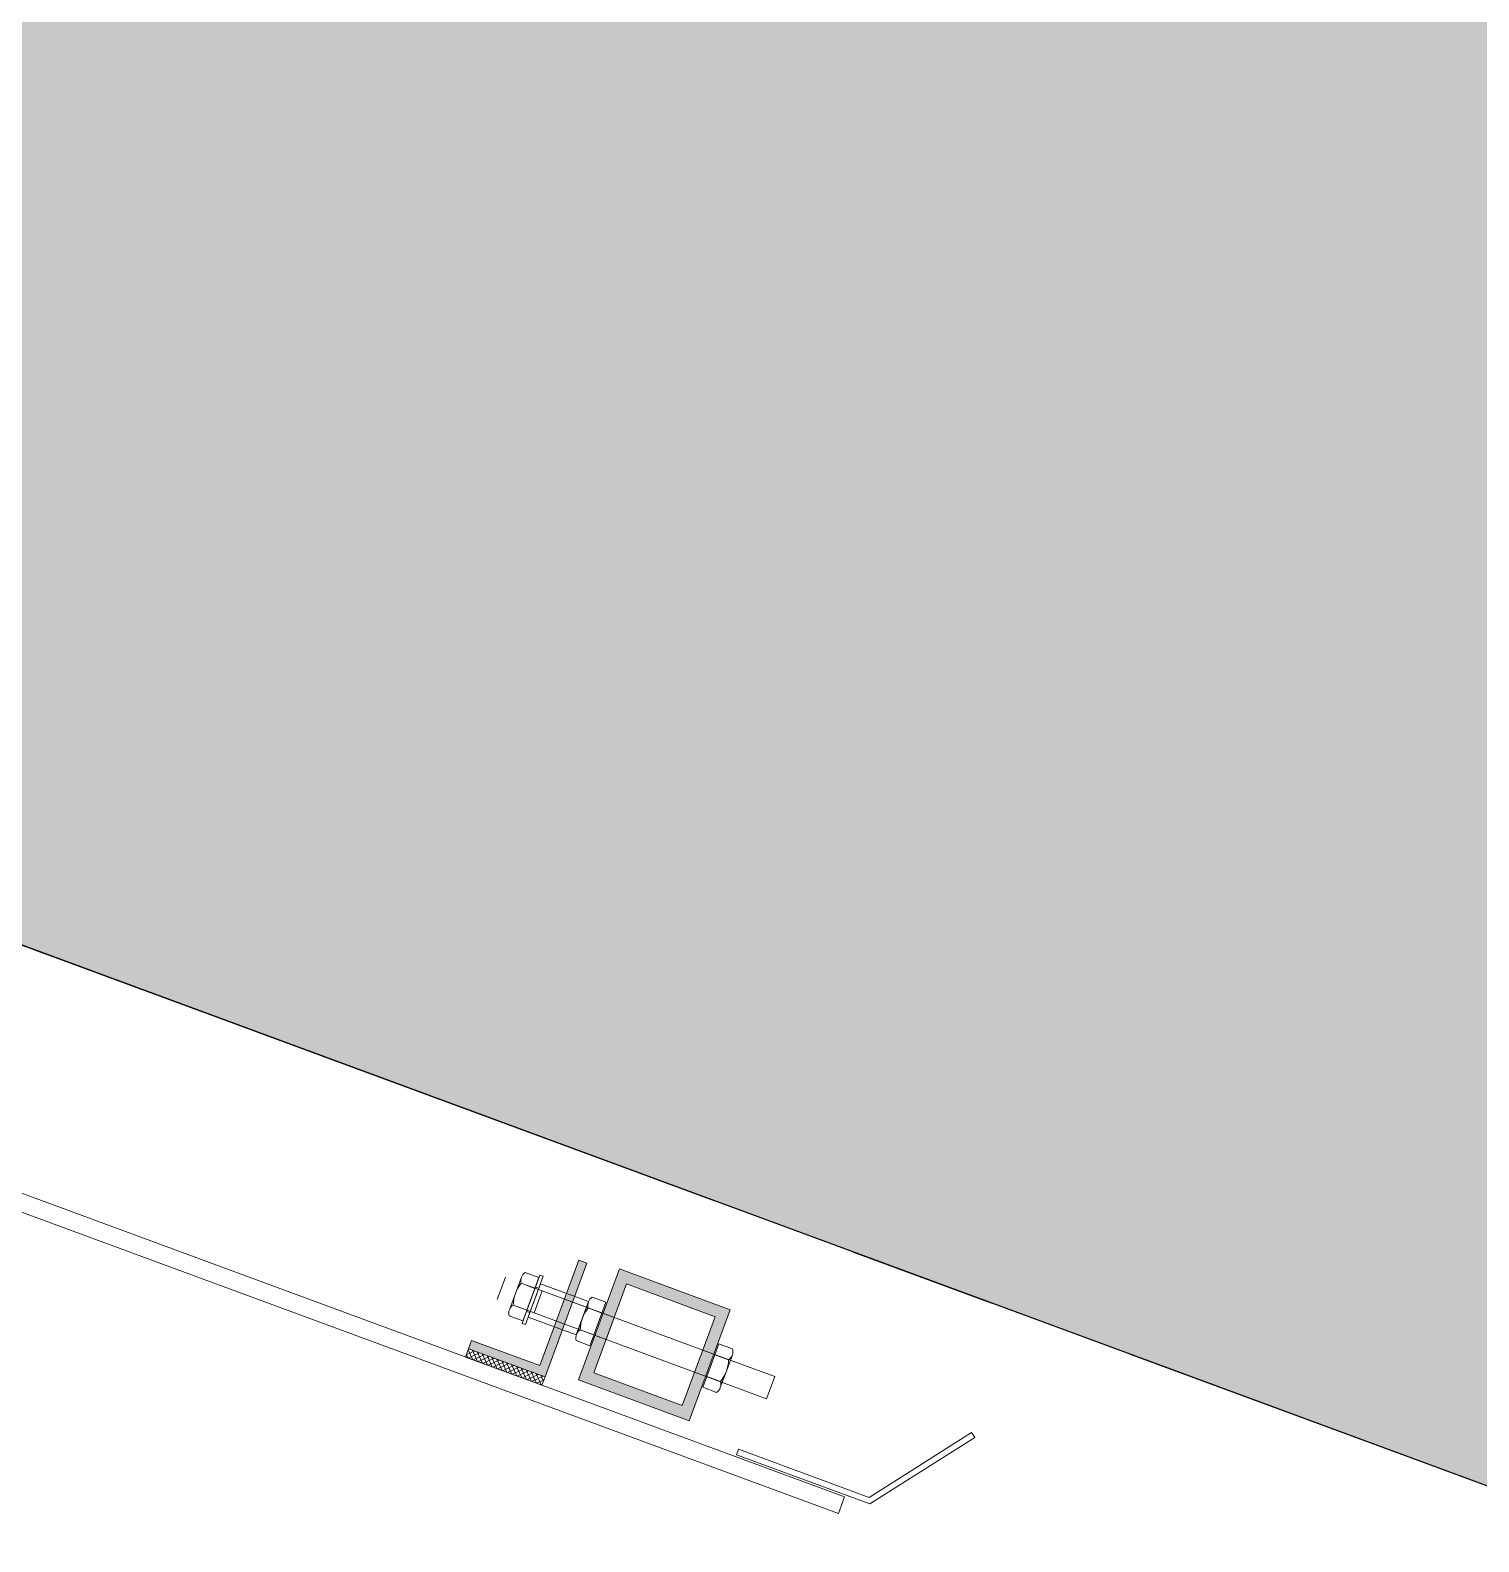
# Model space of a CAD drawing. Header units: millimetres. Extents: x 933584 to 974011, y 4545988 to 4553664.
# Drawn here: x 954159.5 to 954208.6, y 4551909.6 to 4551960.8 of the extents above; entities that cross this region are included whole.
import ezdxf

# ---------------------------------------------------------------- set-up
doc = ezdxf.new("R2010")
doc.units = ezdxf.units.MM
doc.linetypes.add('CENTER', pattern=[2, 1.25, -0.25, 0.25, -0.25])
doc.linetypes.add('HIDDEN', pattern=[9.524999999999995, 6.349999999999998, -3.174999999999998])
doc.layers.get('0').update_dxf_attribs({"color": 255})
for name, color, linetype in [('0-CSX-CXS_20', 14, 'CENTER'), ('0-HSL-HTC', 253, 'Continuous'), ('0-HSL-HTC_200', 1, 'Continuous'), ('0-LNS-SLN', 6, 'Continuous'), ('2-SPS-RCN', 2, 'Continuous')]:
    doc.layers.add(name, color=color, linetype=linetype)
for name, color, linetype, lineweight in [('al', 7, 'Continuous', 5), ('CM', 4, 'Continuous', 5), ('PL', 1, 'Continuous', 5), ('PTR', 252, 'Continuous', 5), ('ReferansHatti', 3, 'Continuous', 5), ('VD', 11, 'Continuous', 5), ('VDK', 11, 'HIDDEN', 5)]:
    doc.layers.add(name, color=color, linetype=linetype, lineweight=lineweight)

# ---------------------------------------------------------------- blocks, each defined once
blk = doc.blocks.new('XCVBXCVBXZ')
at = {"layer": 'PTR'}
h = blk.add_hatch(color=256, dxfattribs=at)
h.dxf.hatch_style = 1
h.paths.add_polyline_path([(934078.3703526795, 4553419.00625382), (934076.9490944791, 4553415.150899583), (934074.3569110382, 4553416.106495813), (934074.4606782197, 4553416.387978265), (934076.7713792062, 4553415.536149219), (934078.0888702251, 4553419.110021004)])
h = blk.add_hatch(color=256, dxfattribs=at)
h.dxf.hatch_style = 1
h.paths.add_polyline_path([(934078.3703526781, 4553419.006253821), (934076.9490944791, 4553415.150899584), (934074.356911037, 4553416.106495813), (934074.4606782196, 4553416.387978267), (934076.7713792062, 4553415.536149219), (934078.0888702251, 4553419.110021004)])
at = {"layer": 'ReferansHatti'}
h = blk.add_hatch(color=252, dxfattribs=at)
h.dxf.hatch_style = 1
h.paths.add_polyline_path([(934081.5995058465, 4553414.18190348), (934082.7106881385, 4553417.19235825), (934079.7086594735, 4553418.3004304), (934078.5974771819, 4553415.289975632)], flags=16)
h.paths.add_polyline_path([(934081.8362504117, 4553413.668140879), (934083.2244507401, 4553417.429102814), (934079.4719149076, 4553418.814193001), (934078.0837145792, 4553415.053231068)])
h = blk.add_hatch(color=252, dxfattribs=at)
h.dxf.hatch_style = 1
h.paths.add_polyline_path([(934081.599505847, 4553414.18190348), (934082.7106881392, 4553417.19235825), (934079.7086594736, 4553418.3004304), (934078.5974771819, 4553415.289975632)], flags=16)
h.paths.add_polyline_path([(934081.8362504124, 4553413.668140879), (934083.2244507408, 4553417.429102813), (934079.4719149083, 4553418.814193002), (934078.0837145802, 4553415.053231069)])
h = blk.add_hatch(dxfattribs=at)
h.set_pattern_fill('ANSI37', color=252, scale=0.9999999999999991, angle=249.7641674733362)
h.set_pattern_definition([(294.764167473336, (952520.0415153673, 4523322.366476256), (0.1135049530581303, 0.05236053505524588), []), (24.76416747333609, (952520.0415153673, 4523322.366476256), (-0.05236053505524588, 0.1135049530581303), [])])
h.paths.add_polyline_path([(934076.9490944791, 4553415.150899583), (934076.8453272971, 4553414.86941713), (934074.2531438562, 4553415.825013359), (934074.3569110382, 4553416.106495813)])
h = blk.add_hatch(dxfattribs=at)
h.set_pattern_fill('ANSI37', color=252, scale=0.9999999999999991, angle=249.7641674733301)
h.set_pattern_definition([(294.76416747333, (952520.0415153642, 4523322.366476255), (0.1135049530581358, 0.05236053505523387), []), (24.76416747333008, (952520.0415153642, 4523322.366476255), (-0.05236053505523387, 0.1135049530581358), [])])
h.paths.add_polyline_path([(934076.9490944791, 4553415.150899584), (934076.8453272972, 4553414.869417131), (934074.2531438562, 4553415.82501336), (934074.356911037, 4553416.106495813)])
at = {"layer": 'al', "ltscale": 0.5}
for p, q in [((934091.4026180187, 4553413.270902882), (934091.5096981465, 4553413.101983238)), ((934083.437107679, 4553412.513863848), (934083.5063621884, 4553412.70149064))]:
    blk.add_line(p, q, dxfattribs=at)
at = {"layer": 'al'}
for points in [[(934076.9490944791, 4553415.150899583), (934074.3569110382, 4553416.106495813), (934074.4606782197, 4553416.387978265), (934076.7713792062, 4553415.536149219), (934078.0888702251, 4553419.110021004), (934078.3703526795, 4553419.00625382)], [(934076.9490944791, 4553415.150899584), (934074.356911037, 4553416.106495813), (934074.4606782196, 4553416.387978267), (934076.7713792062, 4553415.536149219), (934078.0888702251, 4553419.110021004), (934078.3703526781, 4553419.006253821)], [(934081.8362504117, 4553413.668140879), (934083.2244507401, 4553417.429102814), (934079.4719149076, 4553418.814193001), (934078.0837145792, 4553415.053231068)], [(934081.8362504124, 4553413.668140879), (934083.2244507408, 4553417.429102813), (934079.4719149083, 4553418.814193002), (934078.0837145802, 4553415.053231069)], [(934081.5995058465, 4553414.18190348), (934082.7106881385, 4553417.19235825), (934079.7086594735, 4553418.3004304), (934078.5974771819, 4553415.289975632)], [(934081.599505847, 4553414.18190348), (934082.7106881392, 4553417.19235825), (934079.7086594736, 4553418.3004304), (934078.5974771819, 4553415.289975632)]]:
    blk.add_lwpolyline(points, close=True, dxfattribs=at)
at = {"layer": 'al', "ltscale": 0.5}
for points in [[(934091.5096981465, 4553413.101983238), (934087.9526629514, 4553410.847137243), (934083.437107679, 4553412.513863848)], [(934091.4026180187, 4553413.270902882), (934087.9291242118, 4553411.069014746), (934083.5063621884, 4553412.70149064)]]:
    blk.add_lwpolyline(points, dxfattribs=at)
at = {"layer": 'CM'}
for p, q in [((934087.1004344453, 4553411.082978388), (933988.1402960842, 4553447.609935853)), ((934086.8926709209, 4553410.520098024), (933987.9325325602, 4553447.047055489)), ((934087.1004344453, 4553411.082978388), (934086.8926709209, 4553410.520098024))]:
    blk.add_line(p, q, dxfattribs=at)
at = {"layer": 'PL'}
for points in [[(934078.4239736804, 4553417.702974134), (934076.7914979866, 4553418.305156091), (934076.3762000852, 4553417.179310785), (934078.0086757788, 4553416.577128828)], [(934074.3569110382, 4553416.106495813), (934074.2531438562, 4553415.825013359), (934076.8453272971, 4553414.86941713), (934076.9490944791, 4553415.150899583)], [(934074.356911037, 4553416.106495813), (934074.2531438562, 4553415.82501336), (934076.8453272972, 4553414.869417131), (934076.9490944791, 4553415.150899584)]]:
    blk.add_lwpolyline(points, close=True, dxfattribs=at)
at = {"layer": 'VD'}
for points in [[(934076.335393504, 4553417.415425877), (934076.6071355066, 4553418.15210058), (934076.1413992367, 4553418.323899755, 0.1626464208048588), (934075.8702737375, 4553417.587635222), (934076.335393504, 4553417.415425877)], [(934078.6058482043, 4553416.577908442), (934078.877590207, 4553417.314583145), (934078.4118539371, 4553417.486382321, 0.1626464208048588), (934078.1407284379, 4553416.750117787), (934078.6058482043, 4553416.577908442)], [(934082.4311152856, 4553415.166857223), (934082.7028572882, 4553415.903531926), (934083.168593558, 4553415.731732749, -0.1626464208048588), (934082.8966490923, 4553414.995770314), (934082.4311152856, 4553415.166857223)]]:
    blk.add_lwpolyline(points, format="xyb", dxfattribs=at)
for points in [[(934075.9465291119, 4553417.979355645, -0.0804588529149842), (934076.1413992367, 4553418.323899755, -0.1586163124625842), (934076.149366001, 4553418.529233116)], [(934076.1413992367, 4553418.323899755), (934076.6071355066, 4553418.15210058), (934076.743006508, 4553418.520437931), (934076.2785044652, 4553418.691781829, 0.3272737389809495)], [(934075.7423740574, 4553417.425904715, -0.1591879429492077), (934075.8702737375, 4553417.587635222, -0.0807387983868259), (934075.9458700297, 4553417.977568917)], [(934078.4118539371, 4553417.486382321), (934078.877590207, 4553417.314583145), (934079.0134612083, 4553417.682920496), (934078.5489591656, 4553417.854264394, 0.3272737389809495)], [(934075.73502046, 4553417.218432424), (934076.1995225026, 4553417.047088525), (934076.3189886081, 4553417.370953282), (934076.335393504, 4553417.415425877), (934075.8696572342, 4553417.587225053, 0.3272737389809635)], [(934078.2169838123, 4553417.141838211, -0.0804588529149842), (934078.4118539371, 4553417.486382321, -0.1586163124625842), (934078.4198207014, 4553417.691715681)], [(934078.0054751603, 4553416.380914989), (934078.469977203, 4553416.209571091), (934078.5894433084, 4553416.533435848), (934078.6058482043, 4553416.577908442), (934078.1401119345, 4553416.749707618, 0.3272737389809635)], [(934078.0128287578, 4553416.588387281, -0.1591879429492077), (934078.1407284379, 4553416.750117787, -0.0807387983868259), (934078.2163247301, 4553417.140051482)], [(934083.168593558, 4553415.731732749), (934082.7028572882, 4553415.903531926), (934082.8387282895, 4553416.271869277), (934083.3032303322, 4553416.100525378, -0.3272737389809495)], [(934083.0930398457, 4553415.343175617, 0.0804588529149842), (934083.168593558, 4553415.731732749, 0.1586163124625842), (934083.2958767348, 4553415.893053086)], [(934082.759746327, 4553414.627175973), (934082.2952442842, 4553414.798519871), (934082.4147103896, 4553415.122384628), (934082.4311152856, 4553415.166857223), (934082.8968515553, 4553414.995058047, -0.3272737389809635)], [(934082.8888847912, 4553414.789724687, 0.1591879429492077), (934082.8966490923, 4553414.995770314, 0.0807387983868259), (934083.0923807636, 4553415.341388889)]]:
    blk.add_lwpolyline(points, format="xyb", close=True, dxfattribs=at)
for points in [[(934076.6235404025, 4553418.196573174), (934076.7361249331, 4553418.155043383), (934076.8856321777, 4553418.560347694), (934076.7730476471, 4553418.601877484)], [(934076.3189886081, 4553417.370953282), (934076.4315731387, 4553417.329423493), (934076.7361249331, 4553418.155043383), (934076.6235404025, 4553418.196573174)], [(934076.1694813635, 4553416.965648972), (934076.2820658941, 4553416.924119182), (934076.4315731387, 4553417.329423493), (934076.3189886081, 4553417.370953282)]]:
    blk.add_lwpolyline(points, close=True, dxfattribs=at)
at = {"layer": 'VDK'}
for p, q in [((934075.6057577243, 4553418.529374678), (934075.3288924565, 4553417.77881114)), ((934082.2935296263, 4553416.062412634), (934075.6057577243, 4553418.529374678)), ((934082.0166643587, 4553415.311849096), (934075.3288924565, 4553417.77881114))]:
    blk.add_line(p, q, dxfattribs=at)
for points in [[(934076.57584437, 4553417.318839855), (934079.0151758662, 4553416.419027734), (934079.2920411339, 4553417.169591271), (934076.8527096376, 4553418.069403391)], [(934084.4559958548, 4553414.412036976), (934082.0166643587, 4553415.311849096), (934082.2935296263, 4553416.062412634), (934084.7328611226, 4553415.162600514)]]:
    blk.add_lwpolyline(points, close=True, dxfattribs=at)
blk = doc.blocks.new('vbcvbxb')
at = {"layer": '0-HSL-HTC', "ltscale": 0.5}
h = blk.add_hatch(color=256, dxfattribs=at)
h.dxf.hatch_style = 1
h.paths.add_polyline_path([(938337.3468328577, 4549224.221648561), (938339.0782033984, 4549228.91231547), (938338.6091367075, 4549229.085452524), (938336.8777661668, 4549224.394785616)], flags=17)
h.paths.add_polyline_path([(938339.2120478012, 4549225.66507269), (938336.7881290442, 4549219.098139017), (938333.9737288989, 4549220.136961341), (938336.3976476558, 4549226.703895014), (938337.570314383, 4549226.271052379), (938336.8777661668, 4549224.394785616), (938337.3468328577, 4549224.221648561), (938338.039381074, 4549226.097915324)], flags=17)
h.paths.add_polyline_path([(938344.8519165918, 4549221.45144954), (938346.5832871324, 4549226.142116448), (938346.1142204416, 4549226.315253503), (938344.3828499009, 4549221.624586593)], flags=17)
h.paths.add_polyline_path([(938346.7171315353, 4549222.894873668), (938344.2932127784, 4549216.327939996), (938341.478812633, 4549217.36676232), (938343.90273139, 4549223.933695992), (938345.0753981171, 4549223.500853357), (938344.3828499009, 4549221.624586593), (938344.8519165918, 4549221.45144954), (938345.5444648081, 4549223.327716303)], flags=17)
h.paths.add_polyline_path([(938247.2858280486, 4549257.464036821), (938249.0171985892, 4549262.154703731), (938248.5481318983, 4549262.327840785), (938246.8167613577, 4549257.637173876)], flags=17)
h.paths.add_polyline_path([(938249.151042992, 4549258.90746095), (938246.7271242351, 4549252.340527277), (938243.9127240898, 4549253.379349602), (938246.3366428467, 4549259.946283274), (938247.5093095739, 4549259.51344064), (938246.8167613577, 4549257.637173876), (938247.2858280486, 4549257.464036821), (938247.9783762648, 4549259.340303586)], flags=17)
h.paths.add_polyline_path([(938254.7909117826, 4549254.6938378), (938256.5222823233, 4549259.384504709), (938256.0532156324, 4549259.557641763), (938254.3218450918, 4549254.866974854)], flags=17)
h.paths.add_polyline_path([(938256.6561267262, 4549256.137261928), (938254.2322079693, 4549249.570328256), (938251.4178078239, 4549250.60915058), (938253.8417265808, 4549257.176084253), (938255.014393308, 4549256.743241617), (938254.3218450918, 4549254.866974854), (938254.7909117826, 4549254.6938378), (938255.4834599989, 4549256.570104564)], flags=17)
h.paths.add_polyline_path([(938262.2959955167, 4549251.923638779), (938264.0273660574, 4549256.614305687), (938263.5582993665, 4549256.787442741), (938261.8269288258, 4549252.096775833)], flags=17)
h.paths.add_polyline_path([(938264.1612104602, 4549253.367062907), (938261.7372917033, 4549246.800129234), (938258.9228915579, 4549247.838951559), (938261.3468103149, 4549254.405885231), (938262.5194770421, 4549253.973042596), (938261.8269288258, 4549252.096775833), (938262.2959955167, 4549251.923638779), (938262.988543733, 4549253.799905542)], flags=17)
h.paths.add_polyline_path([(938269.8010792509, 4549249.153439756), (938271.5324497914, 4549253.844106666), (938271.0633831006, 4549254.01724372), (938269.33201256, 4549249.32657681)], flags=17)
h.paths.add_polyline_path([(938271.6662941943, 4549250.596863885), (938269.2423754374, 4549244.029930213), (938266.4279752921, 4549245.068752537), (938268.851894049, 4549251.635686209), (938270.0245607762, 4549251.202843574), (938269.33201256, 4549249.32657681), (938269.8010792509, 4549249.153439756), (938270.4936274671, 4549251.02970652)], flags=17)
h.paths.add_polyline_path([(938277.3061629849, 4549246.383240735), (938279.0375335256, 4549251.073907644), (938278.5684668347, 4549251.247044698), (938276.837096294, 4549246.556377789)], flags=17)
h.paths.add_polyline_path([(938279.1713779285, 4549247.826664863), (938276.7474591716, 4549241.259731191), (938273.9330590261, 4549242.298553515), (938276.3569777831, 4549248.865487188), (938277.5296445102, 4549248.432644553), (938276.837096294, 4549246.556377789), (938277.3061629849, 4549246.383240735), (938277.9987112011, 4549248.259507499)], flags=17)
h.paths.add_polyline_path([(938284.811246719, 4549243.613041713), (938286.5426172597, 4549248.303708622), (938286.0735505688, 4549248.476845676), (938284.3421800281, 4549243.786178768)], flags=17)
h.paths.add_polyline_path([(938286.6764616625, 4549245.056465842), (938284.2525429056, 4549238.489532169), (938281.4381427602, 4549239.528354494), (938283.8620615172, 4549246.095288166), (938285.0347282444, 4549245.662445531), (938284.3421800281, 4549243.786178768), (938284.811246719, 4549243.613041713), (938285.5037949353, 4549245.489308476)], flags=17)
h.paths.add_polyline_path([(938292.3163304531, 4549240.842842692), (938294.0477009937, 4549245.533509601), (938293.5786343028, 4549245.706646655), (938291.8472637623, 4549241.015979745)], flags=17)
h.paths.add_polyline_path([(938294.1815453966, 4549242.28626682), (938291.7576266397, 4549235.719333148), (938288.9432264944, 4549236.758155472), (938291.3671452512, 4549243.325089145), (938292.5398119785, 4549242.892246509), (938291.8472637623, 4549241.015979745), (938292.3163304531, 4549240.842842692), (938293.0088786694, 4549242.719109455)], flags=17)
h.paths.add_polyline_path([(938299.8214141872, 4549238.072643669), (938301.5527847279, 4549242.763310579), (938301.083718037, 4549242.936447632), (938299.3523474963, 4549238.245780724)], flags=17)
h.paths.add_polyline_path([(938301.6866291307, 4549239.516067798), (938299.2627103738, 4549232.949134125), (938296.4483102284, 4549233.98795645), (938298.8722289854, 4549240.554890122), (938300.0448957125, 4549240.122047488), (938299.3523474963, 4549238.245780724), (938299.8214141872, 4549238.072643669), (938300.5139624035, 4549239.948910433)], flags=17)
h.paths.add_polyline_path([(938307.3264979213, 4549235.302444648), (938309.0578684619, 4549239.993111557), (938308.588801771, 4549240.166248611), (938306.8574312304, 4549235.475581702)], flags=17)
h.paths.add_polyline_path([(938309.1917128648, 4549236.745868776), (938306.7677941079, 4549230.178935104), (938303.9533939625, 4549231.217757428), (938306.3773127195, 4549237.784691101), (938307.5499794467, 4549237.351848465), (938306.8574312304, 4549235.475581702), (938307.3264979213, 4549235.302444648), (938308.0190461376, 4549237.178711412)], flags=17)
h.paths.add_polyline_path([(938314.8315816554, 4549232.532245627), (938316.562952196, 4549237.222912535), (938316.0938855051, 4549237.396049589), (938314.3625149645, 4549232.705382681)], flags=17)
h.paths.add_polyline_path([(938316.6967965988, 4549233.975669755), (938314.272877842, 4549227.408736082), (938311.4584776966, 4549228.447558407), (938313.8823964535, 4549235.014492079), (938315.0550631807, 4549234.581649444), (938314.3625149645, 4549232.705382681), (938314.8315816554, 4549232.532245627), (938315.5241298716, 4549234.40851239)], flags=17)
h.paths.add_polyline_path([(938322.3366653895, 4549229.762046604), (938324.0680359302, 4549234.452713514), (938323.5989692393, 4549234.625850568), (938321.8675986986, 4549229.935183658)], flags=17)
h.paths.add_polyline_path([(938324.201880333, 4549231.205470733), (938321.7779615761, 4549224.63853706), (938318.9635614307, 4549225.677359384), (938321.3874801877, 4549232.244293057), (938322.5601469148, 4549231.811450422), (938321.8675986986, 4549229.935183658), (938322.3366653895, 4549229.762046604), (938323.0292136058, 4549231.638313368)], flags=17)
h.paths.add_polyline_path([(938329.8417491235, 4549226.991847583), (938331.5731196643, 4549231.682514491), (938331.1040529733, 4549231.855651546), (938329.3726824326, 4549227.164984637)], flags=17)
h.paths.add_polyline_path([(938331.7069640671, 4549228.435271711), (938329.2830453102, 4549221.868338039), (938326.4686451647, 4549222.907160363), (938328.8925639217, 4549229.474094036), (938330.065230649, 4549229.0412514), (938329.3726824326, 4549227.164984637), (938329.8417491235, 4549226.991847583), (938330.5342973399, 4549228.868114347)], flags=17)
h.paths.add_polyline_path([(938157.2248232393, 4549290.706425082), (938158.95619378, 4549295.397091991), (938158.487127089, 4549295.570229045), (938156.7557565484, 4549290.879562137)])
h.paths.add_polyline_path([(938159.0900381828, 4549292.149849211), (938156.6661194259, 4549285.582915538), (938153.8517192805, 4549286.621737862), (938156.2756380374, 4549293.188671535), (938157.4483047647, 4549292.7558289), (938156.7557565484, 4549290.879562137), (938157.2248232393, 4549290.706425082), (938157.9173714556, 4549292.582691845)])
h.paths.add_polyline_path([(938164.7299069734, 4549287.936226061), (938166.461277514, 4549292.626892969), (938165.9922108231, 4549292.800030024), (938164.2608402825, 4549288.109363114)], flags=17)
h.paths.add_polyline_path([(938166.5951219168, 4549289.379650189), (938164.17120316, 4549282.812716517), (938161.3568030146, 4549283.851538841), (938163.7807217715, 4549290.418472514), (938164.9533884987, 4549289.985629878), (938164.2608402825, 4549288.109363114), (938164.7299069734, 4549287.936226061), (938165.4224551896, 4549289.812492824)], flags=17)
h.paths.add_polyline_path([(938172.2349907075, 4549285.166027038), (938173.9663612482, 4549289.856693948), (938173.4972945573, 4549290.029831002), (938171.7659240166, 4549285.339164093)], flags=17)
h.paths.add_polyline_path([(938174.100205651, 4549286.609451167), (938171.6762868941, 4549280.042517494), (938168.8618867487, 4549281.081339819), (938171.2858055056, 4549287.648273491), (938172.4584722328, 4549287.215430857), (938171.7659240166, 4549285.339164093), (938172.2349907075, 4549285.166027038), (938172.9275389237, 4549287.042293802)], flags=17)
h.paths.add_polyline_path([(938179.7400744415, 4549282.395828017), (938181.4714449822, 4549287.086494926), (938181.0023782913, 4549287.25963198), (938179.2710077506, 4549282.568965071)], flags=17)
h.paths.add_polyline_path([(938181.6052893851, 4549283.839252145), (938179.1813706282, 4549277.272318473), (938176.3669704827, 4549278.311140797), (938178.7908892396, 4549284.87807447), (938179.963555967, 4549284.445231834), (938179.2710077506, 4549282.568965071), (938179.7400744415, 4549282.395828017), (938180.4326226579, 4549284.272094781)], flags=17)
h.paths.add_polyline_path([(938187.2451581757, 4549279.625628996), (938188.9765287163, 4549284.316295904), (938188.5074620254, 4549284.489432958), (938186.7760914848, 4549279.79876605)], flags=17)
h.paths.add_polyline_path([(938189.1103731191, 4549281.069053124), (938186.6864543622, 4549274.502119451), (938183.8720542169, 4549275.540941776), (938186.2959729738, 4549282.107875448), (938187.468639701, 4549281.675032813), (938186.7760914848, 4549279.79876605), (938187.2451581757, 4549279.625628996), (938187.9377063919, 4549281.501895759)], flags=17)
h.paths.add_polyline_path([(938194.7502419098, 4549276.855429973), (938196.4816124504, 4549281.546096883), (938196.0125457596, 4549281.719233937), (938194.2811752189, 4549277.028567027)], flags=17)
h.paths.add_polyline_path([(938196.6154568533, 4549278.298854102), (938194.1915380964, 4549271.73192043), (938191.377137951, 4549272.770742754), (938193.8010567079, 4549279.337676426), (938194.9737234351, 4549278.904833791), (938194.2811752189, 4549277.028567027), (938194.7502419098, 4549276.855429973), (938195.442790126, 4549278.731696737)], flags=17)
h.paths.add_polyline_path([(938202.2553256438, 4549274.085230952), (938203.9866961845, 4549278.775897861), (938203.5176294936, 4549278.949034915), (938201.7862589529, 4549274.258368006)], flags=17)
h.paths.add_polyline_path([(938204.1205405873, 4549275.52865508), (938201.6966218305, 4549268.961721407), (938198.882221685, 4549270.000543732), (938201.306140442, 4549276.567477405), (938202.4788071692, 4549276.13463477), (938201.7862589529, 4549274.258368006), (938202.2553256438, 4549274.085230952), (938202.9478738601, 4549275.961497716)], flags=17)
h.paths.add_polyline_path([(938209.760409378, 4549271.31503193), (938211.4917799185, 4549276.005698839), (938211.0227132277, 4549276.178835893), (938209.2913426871, 4549271.488168985)], flags=17)
h.paths.add_polyline_path([(938211.6256243214, 4549272.758456059), (938209.2017055645, 4549266.191522386), (938206.3873054192, 4549267.23034471), (938208.8112241761, 4549273.797278383), (938209.9838909033, 4549273.364435748), (938209.2913426871, 4549271.488168985), (938209.760409378, 4549271.31503193), (938210.4529575942, 4549273.191298693)], flags=17)
h.paths.add_polyline_path([(938217.265493112, 4549268.544832909), (938218.9968636527, 4549273.235499817), (938218.5277969618, 4549273.408636872), (938216.7964264211, 4549268.717969962)], flags=17)
h.paths.add_polyline_path([(938219.1307080556, 4549269.988257037), (938216.7067892987, 4549263.421323365), (938213.8923891532, 4549264.460145689), (938216.3163079103, 4549271.027079361), (938217.4889746374, 4549270.594236726), (938216.7964264211, 4549268.717969962), (938217.265493112, 4549268.544832909), (938217.9580413284, 4549270.421099672)], flags=17)
h.paths.add_polyline_path([(938224.7705768461, 4549265.774633886), (938226.5019473868, 4549270.465300796), (938226.0328806959, 4549270.638437849), (938224.3015101552, 4549265.947770941)], flags=17)
h.paths.add_polyline_path([(938226.6357917896, 4549267.218058015), (938224.2118730327, 4549260.651124342), (938221.3974728873, 4549261.689946667), (938223.8213916443, 4549268.256880339), (938224.9940583715, 4549267.824037705), (938224.3015101552, 4549265.947770941), (938224.7705768461, 4549265.774633886), (938225.4631250624, 4549267.65090065)], flags=17)
h.paths.add_polyline_path([(938232.2756605803, 4549263.004434865), (938234.0070311208, 4549267.695101774), (938233.5379644299, 4549267.868238828), (938231.8065938894, 4549263.177571919)], flags=17)
h.paths.add_polyline_path([(938234.1408755237, 4549264.447858993), (938231.7169567668, 4549257.880925321), (938228.9025566215, 4549258.919747645), (938231.3264753784, 4549265.486681318), (938232.4991421056, 4549265.053838682), (938231.8065938894, 4549263.177571919), (938232.2756605803, 4549263.004434865), (938232.9682087965, 4549264.880701629)], flags=17)
h.paths.add_polyline_path([(938239.7807443143, 4549260.234235844), (938241.512114855, 4549264.924902752), (938241.0430481641, 4549265.098039806), (938239.3116776234, 4549260.407372897)], flags=17)
h.paths.add_polyline_path([(938241.6459592578, 4549261.677659972), (938239.222040501, 4549255.110726299), (938236.4076403555, 4549256.149548624), (938238.8315591125, 4549262.716482296), (938240.0042258396, 4549262.283639661), (938239.3116776234, 4549260.407372897), (938239.7807443143, 4549260.234235844), (938240.4732925306, 4549262.110502607)], flags=17)
h.paths.add_polyline_path([(938382.3773352624, 4549207.600454431), (938384.108705803, 4549212.29112134), (938383.6396391122, 4549212.464258394), (938381.9082685715, 4549207.773591485)], flags=17)
h.paths.add_polyline_path([(938384.2425502059, 4549209.04387856), (938381.818631449, 4549202.476944887), (938379.0042313036, 4549203.515767211), (938381.4281500606, 4549210.082700884), (938382.6008167877, 4549209.649858248), (938381.9082685715, 4549207.773591485), (938382.3773352624, 4549207.600454431), (938383.0698834787, 4549209.476721195)], flags=17)
h.paths.add_polyline_path([(938389.8824189964, 4549204.83025541), (938391.6137895372, 4549209.520922318), (938391.1447228462, 4549209.694059373), (938389.4133523055, 4549205.003392464)], flags=17)
h.paths.add_polyline_path([(938391.74763394, 4549206.273679538), (938389.3237151831, 4549199.706745865), (938386.5093150376, 4549200.74556819), (938388.9332337946, 4549207.312501863), (938390.1059005219, 4549206.879659227), (938389.4133523055, 4549205.003392464), (938389.8824189964, 4549204.83025541), (938390.5749672127, 4549206.706522173)], flags=17)
h.paths.add_polyline_path([(938397.3875027306, 4549202.060056387), (938399.1188732713, 4549206.750723297), (938398.6498065804, 4549206.923860351), (938396.9184360397, 4549202.233193441)], flags=17)
h.paths.add_polyline_path([(938399.2527176741, 4549203.503480516), (938396.8287989171, 4549196.936546843), (938394.0143987718, 4549197.975369168), (938396.4383175287, 4549204.54230284), (938397.6109842559, 4549204.109460206), (938396.9184360397, 4549202.233193441), (938397.3875027306, 4549202.060056387), (938398.0800509469, 4549203.936323151)], flags=17)
h.paths.add_polyline_path([(938404.8925864646, 4549199.289857366), (938406.6239570053, 4549203.980524275), (938406.1548903144, 4549204.153661329), (938404.4235197738, 4549199.46299442)], flags=17)
h.paths.add_polyline_path([(938406.7578014082, 4549200.733281494), (938404.3338826513, 4549194.166347822), (938401.5194825059, 4549195.205170146), (938403.9434012629, 4549201.772103819), (938405.1160679901, 4549201.339261184), (938404.4235197738, 4549199.46299442), (938404.8925864646, 4549199.289857366), (938405.585134681, 4549201.16612413)], flags=17)
h.paths.add_polyline_path([(938412.3976701987, 4549196.519658344), (938414.1290407395, 4549201.210325253), (938413.6599740486, 4549201.383462307), (938411.9286035078, 4549196.692795399)], flags=17)
h.paths.add_polyline_path([(938414.2628851422, 4549197.963082473), (938411.8389663853, 4549191.3961488), (938409.0245662399, 4549192.434971125), (938411.4484849969, 4549199.001904797), (938412.6211517241, 4549198.569062162), (938411.9286035078, 4549196.692795399), (938412.3976701987, 4549196.519658344), (938413.090218415, 4549198.395925107)], flags=17)
h.paths.add_polyline_path([(938419.9027539329, 4549193.749459323), (938421.6341244736, 4549198.440126232), (938421.1650577827, 4549198.613263286), (938419.433687242, 4549193.922596376)], flags=17)
h.paths.add_polyline_path([(938421.7679688764, 4549195.192883451), (938419.3440501194, 4549188.625949779), (938416.5296499741, 4549189.664772103), (938418.953568731, 4549196.231705775), (938420.1262354582, 4549195.79886314), (938419.433687242, 4549193.922596376), (938419.9027539329, 4549193.749459323), (938420.5953021492, 4549195.625726086)], flags=17)
h.paths.add_polyline_path([(938427.4078376669, 4549190.979260301), (938429.1392082076, 4549195.66992721), (938428.6701415167, 4549195.843064263), (938426.938770976, 4549191.152397355)], flags=17)
h.paths.add_polyline_path([(938429.2730526105, 4549192.422684429), (938426.8491338536, 4549185.855750756), (938424.0347337081, 4549186.894573081), (938426.4586524651, 4549193.461506753), (938427.6313191924, 4549193.028664119), (938426.938770976, 4549191.152397355), (938427.4078376669, 4549190.979260301), (938428.1003858832, 4549192.855527065)], flags=17)
h.paths.add_polyline_path([(938434.9129214011, 4549188.209061279), (938436.6442919418, 4549192.899728188), (938436.1752252509, 4549193.072865242), (938434.4438547102, 4549188.382198333)], flags=17)
h.paths.add_polyline_path([(938436.7781363446, 4549189.652485408), (938434.3542175876, 4549183.085551735), (938431.5398174423, 4549184.124374059), (938433.9637361992, 4549190.691307732), (938435.1364029264, 4549190.258465096), (938434.4438547102, 4549188.382198333), (938434.9129214011, 4549188.209061279), (938435.6054696173, 4549190.085328043)], flags=17)
h.paths.add_polyline_path([(938442.4180051351, 4549185.438862258), (938444.1493756758, 4549190.129529166), (938443.680308985, 4549190.302666221), (938441.9489384443, 4549185.611999311)], flags=16)
h.paths.add_polyline_path([(938444.2832200787, 4549186.882286386), (938441.8593013217, 4549180.315352713), (938439.0449011764, 4549181.354175038), (938441.4688199332, 4549187.921108711), (938442.6414866606, 4549187.488266075), (938441.9489384443, 4549185.611999311), (938442.4180051351, 4549185.438862258), (938443.1105533515, 4549187.315129021)])
h.paths.add_polyline_path([(938449.9230888692, 4549182.668663235), (938451.6544594099, 4549187.359330145), (938451.185392719, 4549187.532467199), (938449.4540221784, 4549182.841800289)])
h.paths.add_polyline_path([(938451.7883038127, 4549184.112087364), (938449.3643850558, 4549177.545153691), (938446.5499849104, 4549178.583976015), (938448.9739036674, 4549185.150909688), (938450.1465703946, 4549184.718067053), (938449.4540221784, 4549182.841800289), (938449.9230888692, 4549182.668663235), (938450.6156370855, 4549184.544929999)])
h.paths.add_polyline_path([(938457.4281726034, 4549179.898464214), (938459.159543144, 4549184.589131122), (938458.6904764532, 4549184.762268177), (938456.9591059125, 4549180.071601268)])
h.paths.add_polyline_path([(938459.2933875469, 4549181.341888342), (938456.8694687899, 4549174.77495467), (938454.0550686446, 4549175.813776994), (938456.4789874015, 4549182.380710667), (938457.6516541287, 4549181.947868031), (938456.9591059125, 4549180.071601268), (938457.4281726034, 4549179.898464214), (938458.1207208196, 4549181.774730978)])
h.paths.add_polyline_path([(938359.86208406, 4549215.911051496), (938361.5934546007, 4549220.601718405), (938361.1243879098, 4549220.774855459), (938359.3930173691, 4549216.08418855)], flags=17)
h.paths.add_polyline_path([(938361.7272990035, 4549217.354475624), (938359.3033802465, 4549210.787541952), (938356.4889801012, 4549211.826364276), (938358.9128988581, 4549218.393297949), (938360.0855655854, 4549217.960455313), (938359.3930173691, 4549216.08418855), (938359.86208406, 4549215.911051496), (938360.5546322763, 4549217.787318259)], flags=17)
h.paths.add_polyline_path([(938367.3671677941, 4549213.140852475), (938369.0985383347, 4549217.831519383), (938368.6294716438, 4549218.004656437), (938366.8981011033, 4549213.313989528)], flags=17)
h.paths.add_polyline_path([(938369.2323827376, 4549214.584276603), (938366.8084639807, 4549208.01734293), (938363.9940638352, 4549209.056165255), (938366.4179825922, 4549215.623098927), (938367.5906493195, 4549215.190256292), (938366.8981011033, 4549213.313989528), (938367.3671677941, 4549213.140852475), (938368.0597160103, 4549215.017119238)], flags=17)
h.paths.add_polyline_path([(938374.8722515282, 4549210.370653452), (938376.6036220689, 4549215.061320362), (938376.134555378, 4549215.234457416), (938374.4031848373, 4549210.543790506)], flags=17)
h.paths.add_polyline_path([(938376.7374664717, 4549211.814077581), (938374.3135477147, 4549205.247143908), (938371.4991475694, 4549206.285966232), (938373.9230663263, 4549212.852899905), (938375.0957330535, 4549212.42005727), (938374.4031848373, 4549210.543790506), (938374.8722515282, 4549210.370653452), (938375.5647997444, 4549212.246920216)], flags=17)
h.paths.add_polyline_path([(938352.3570003258, 4549218.681250517), (938354.0883708666, 4549223.371917427), (938353.6193041756, 4549223.54505448), (938351.8879336349, 4549218.854387572)], flags=17)
h.paths.add_polyline_path([(938354.2222152695, 4549220.124674646), (938351.7982965125, 4549213.557740973), (938348.983896367, 4549214.596563298), (938351.407815124, 4549221.16349697), (938352.5804818512, 4549220.730654336), (938351.8879336349, 4549218.854387572), (938352.3570003258, 4549218.681250517), (938353.0495485421, 4549220.557517281)], flags=17)
edge = h.paths.add_edge_path()
edge.add_line((938060.7265356402, 4549333.786766498), (938066.1097514341, 4549333.93163788))
h.paths.add_polyline_path([(938463.8145984982, 4549182.873451951), (938464.5073416892, 4549184.749645182), (938157.7731226906, 4549297.965729165), (938157.0805718512, 4549296.089465931)])
blk = doc.blocks.new('ZVBXZDVB')
at = {"layer": '0-CSX-CXS_20', "ltscale": 20}
blk.add_lwpolyline([(933721.5012594538, 4552054.44211841), (934876.2521714859, 4551628.209875601)], dxfattribs=at)
blk = doc.blocks.new('fdvd-flatten-1')
at = {"layer": '2-SPS-RCN'}
blk.add_lwpolyline([(934652.9393653227, 4550373.377772329), (934659.7087429668, 4550423.911064461), (934030.3113754708, 4550656.505032115), (934012.9951615081, 4550609.592390158)], close=True, dxfattribs=at)

msp = doc.modelspace()

# ---------------------------------------------------------------- hatches: boundary and pattern name
at = {"layer": '0-HSL-HTC_200'}
h = msp.add_hatch(dxfattribs=at)
h.set_pattern_fill('ANSI33', color=256)
h.set_pattern_definition([(45, (950301.9395390012, 4554793.884943476), (-4.490128060534578, 4.490128060534578), []), (45, (950306.4296690013, 4554793.884943476), (-4.490128060534578, 4.490128060534578), [3.175000000000037, -1.587500000000019])])
h.paths.add_polyline_path([(954752.9393653227, 4551710.637278106), (954759.7087429668, 4551761.170570238), (954130.3113754708, 4551993.764537891), (954112.9951615081, 4551946.851895935)])

# ---------------------------------------------------------------- block references
for name, p in [('XCVBXCVBXZ', (20100, -1500)), ('fdvd-flatten-1', (20100, 1337.259505776688))]:
    msp.add_blockref(name, p)
at = {"layer": '0-HSL-HTC'}
msp.add_blockref('vbcvbxb', (16057.71036657342, 2608.904872822575), dxfattribs=at)
at = {"layer": '0-LNS-SLN'}
msp.add_blockref('ZVBXZDVB', (20100, 0), dxfattribs=at)

doc.saveas('drawing.dxf')
